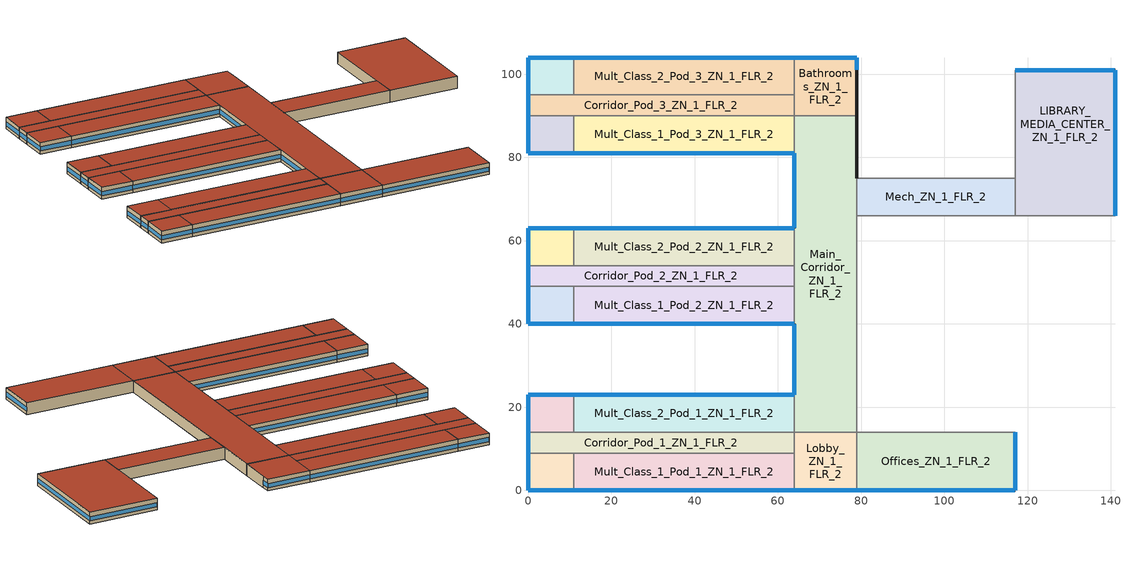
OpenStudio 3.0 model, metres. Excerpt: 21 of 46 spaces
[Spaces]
Bathrooms_ZN_1_FLR_2
 floor to Bathrooms_ZN_1_FLR_1 (INT-FLOOR-TOPSIDE): 79,104 79,90 64,90 64,104 z4
 wall outside (Steel Frame Non-res Ext Wall): 79,90 79,101 79,104 64,104 z4:8
 wall to Main_Corridor_ZN_1_FLR_2 (int-walls): 64,90 79,90 z4:8
 wall to Mult_Class_2_Pod_3_ZN_1_FLR_2 (int-walls): 64,104 64,95 z4:8
 wall to Corridor_Pod_3_ZN_1_FLR_2 (int-walls): 64,95 64,90 z4:8
 window (Window Non-res Fixed): 79,101.05 79,103.95 z5.1:6.55; 78.95,104 64.05,104 z5.1:6.51
 roof outside (IEAD Non-res Roof): 79,90 79,104 64,104 64,90 z8
Corner_Class_1_Pod_3_ZN_1_FLR_2
 floor to Corner_Class_1_Pod_3_ZN_1_FLR_1 (INT-FLOOR-TOPSIDE): 11,90 11,81 0,81 0,90 z4
 wall outside (Steel Frame Non-res Ext Wall): 0,90 0,81 11,81 z4:8
 wall to Mult_Class_1_Pod_3_ZN_1_FLR_2 (int-walls): 11,81 11,90 z4:8
 wall to Corridor_Pod_3_ZN_1_FLR_2 (int-walls): 11,90 0,90 z4:8
 window (Window Non-res Fixed): 0.05,81 10.95,81 z5.1:6.51; 0,89.95 0,81.05 z5.1:6.52
 roof outside (IEAD Non-res Roof): 11,81 11,90 0,90 0,81 z8
Corner_Class_1_Pod_1_ZN_1_FLR_2
 floor to Corner_Class_1_Pod_1_ZN_1_FLR_1 (INT-FLOOR-TOPSIDE): 11,9 11,0 0,0 0,9 z4
 wall outside (Steel Frame Non-res Ext Wall): 0,9 0,0 11,0 z4:8
 wall to Mult_Class_1_Pod_1_ZN_1_FLR_2 (int-walls): 11,0 11,9 z4:8
 wall to Corridor_Pod_1_ZN_1_FLR_2 (int-walls): 11,9 0,9 z4:8
 window (Window Non-res Fixed): 0.05,0 10.95,0 z5.1:6.51; 0,8.95 0,0.05 z5.1:6.52
 roof outside (IEAD Non-res Roof): 11,0 11,9 0,9 0,0 z8
Offices_ZN_1_FLR_2
 floor to Offices_ZN_1_FLR_1 (INT-FLOOR-TOPSIDE): 117,14 117,0 79,0 79,14 z4
 wall outside (Steel Frame Non-res Ext Wall): 79,0 117,0 117,14 z4:8
 wall to Gym_ZN_1_FLR_1 (int-walls): 117,14 79,14 z4:8
 wall to Lobby_ZN_1_FLR_2 (int-walls): 79,14 79,0 z4:8
 window (Window Non-res Fixed): 117,0.05 117,13.95 z5.1:6.51; 79.05,0 116.95,0 z5.1:6.5
 roof outside (IEAD Non-res Roof): 117,0 117,14 79,14 79,0 z8
Corner_Class_1_Pod_2_ZN_1_FLR_2
 floor to Corner_Class_1_Pod_2_ZN_1_FLR_1 (INT-FLOOR-TOPSIDE): 11,49 11,40 0,40 0,49 z4
 wall outside (Steel Frame Non-res Ext Wall): 0,49 0,40 11,40 z4:8
 wall to Mult_Class_1_Pod_2_ZN_1_FLR_2 (int-walls): 11,40 11,49 z4:8
 wall to Corridor_Pod_2_ZN_1_FLR_2 (int-walls): 11,49 0,49 z4:8
 window (Window Non-res Fixed): 0,48.95 0,40.05 z5.1:6.52; 0.05,40 10.95,40 z5.1:6.51
 roof outside (IEAD Non-res Roof): 11,40 11,49 0,49 0,40 z8
Corner_Class_2_Pod_1_ZN_1_FLR_2
 floor to Corner_Class_2_Pod_1_ZN_1_FLR_1 (INT-FLOOR-TOPSIDE): 11,23 11,14 0,14 0,23 z4
 wall outside (Steel Frame Non-res Ext Wall): 11,23 0,23 0,14 z4:8
 wall to Corridor_Pod_1_ZN_1_FLR_2 (int-walls): 0,14 11,14 z4:8
 wall to Mult_Class_2_Pod_1_ZN_1_FLR_2 (int-walls): 11,14 11,23 z4:8
 window (Window Non-res Fixed): 10.95,23 0.05,23 z5.1:6.51; 0,22.95 0,14.05 z5.1:6.52
 roof outside (IEAD Non-res Roof): 11,14 11,23 0,23 0,14 z8
Corridor_Pod_2_ZN_1_FLR_2
 floor to Corridor_Pod_2_ZN_1_FLR_1 (INT-FLOOR-TOPSIDE): 64,54 64,49 0,49 0,54 z4
 wall outside (Steel Frame Non-res Ext Wall): 0,54 0,49 z4:8
 wall to Mult_Class_2_Pod_2_ZN_1_FLR_2 (int-walls): 64,54 11,54 z4:8
 wall to Mult_Class_1_Pod_2_ZN_1_FLR_2 (int-walls): 11,49 64,49 z4:8
 wall to Main_Corridor_ZN_1_FLR_2 (int-walls): 64,49 64,54 z4:8
 wall to Corner_Class_2_Pod_2_ZN_1_FLR_2 (int-walls): 11,54 0,54 z4:8
 window (Window Non-res Fixed): 0,53.95 0,49.05 z5.1:6.53
 roof outside (IEAD Non-res Roof): 64,49 64,54 0,54 0,49 z8
Corner_Class_2_Pod_2_ZN_1_FLR_2
 floor to Corner_Class_2_Pod_2_ZN_1_FLR_1 (INT-FLOOR-TOPSIDE): 11,63 11,54 0,54 0,63 z4
 wall outside (Steel Frame Non-res Ext Wall): 11,63 0,63 0,54 z4:8
 wall to Mult_Class_2_Pod_2_ZN_1_FLR_2 (int-walls): 11,54 11,63 z4:8
 window (Window Non-res Fixed): 10.95,63 0.05,63 z5.1:6.51; 0,62.95 0,54.05 z5.1:6.52
 roof outside (IEAD Non-res Roof): 11,54 11,63 0,63 0,54 z8
Corner_Class_2_Pod_3_ZN_1_FLR_2
 floor to Corner_Class_2_Pod_3_ZN_1_FLR_1 (INT-FLOOR-TOPSIDE): 11,104 11,95 0,95 0,104 z4
 wall outside (Steel Frame Non-res Ext Wall): 11,104 0,104 0,95 z4:8
 wall to Corridor_Pod_3_ZN_1_FLR_2 (int-walls): 0,95 11,95 z4:8
 wall to Mult_Class_2_Pod_3_ZN_1_FLR_2 (int-walls): 11,95 11,104 z4:8
 window (Window Non-res Fixed): 10.95,104 0.05,104 z5.1:6.51; 0,103.95 0,95.05 z5.1:6.52
 roof outside (IEAD Non-res Roof): 11,95 11,104 0,104 0,95 z8
Corridor_Pod_1_ZN_1_FLR_2
 floor to Corridor_Pod_1_ZN_1_FLR_1 (INT-FLOOR-TOPSIDE): 64,14 64,9 0,9 0,14 z4
 wall outside (Steel Frame Non-res Ext Wall): 0,14 0,9 z4:8
 wall to Mult_Class_1_Pod_1_ZN_1_FLR_2 (int-walls): 11,9 64,9 z4:8
 wall to Lobby_ZN_1_FLR_2 (int-walls): 64,9 64,14 z4:8
 wall to Mult_Class_2_Pod_1_ZN_1_FLR_2 (int-walls): 64,14 11,14 z4:8
 window (Window Non-res Fixed): 0,13.95 0,9.05 z5.1:6.53
 roof outside (IEAD Non-res Roof): 64,9 64,14 0,14 0,9 z8
Corridor_Pod_3_ZN_1_FLR_2
 floor to Corridor_Pod_3_ZN_1_FLR_1 (INT-FLOOR-TOPSIDE): 64,95 64,90 0,90 0,95 z4
 wall outside (Steel Frame Non-res Ext Wall): 0,95 0,90 z4:8
 wall to Mult_Class_1_Pod_3_ZN_1_FLR_2 (int-walls): 11,90 64,90 z4:8
 wall to Mult_Class_2_Pod_3_ZN_1_FLR_2 (int-walls): 64,95 11,95 z4:8
 window (Window Non-res Fixed): 0,94.95 0,90.05 z5.1:6.53
 roof outside (IEAD Non-res Roof): 64,90 64,95 0,95 0,90 z8
LIBRARY_MEDIA_CENTER_ZN_1_FLR_2
 floor to Kitchen_ZN_1_FLR_1 (INT-FLOOR-TOPSIDE): 141,75 141,66 117,66 117,75 z4
 floor to Cafeteria_ZN_1_FLR_1 (INT-FLOOR-TOPSIDE): 141,101 141,75 117,75 117,101 z4
 wall outside (Steel Frame Non-res Ext Wall): 141,66 141,101 117,101 z4:8
 wall to Aux_Gym_ZN_1_FLR_1 (int-walls): 117,66 141,66 z4:8
 wall to Mech_ZN_1_FLR_2 (int-walls): 117,75 117,66 z4:8
 wall to Auditorium_ZN_1_FLR_1 (int-walls): 117,101 117,75 z4:8
 window (Window Non-res Fixed): 141,66.05 141,100.95 z5.1:6.52; 140.95,101 117.05,101 z5.1:6.51
 roof outside (IEAD Non-res Roof): 141,66 141,101 117,101 117,66 z8
Lobby_ZN_1_FLR_2
 floor to Lobby_ZN_1_FLR_1 (INT-FLOOR-TOPSIDE): 79,14 79,0 64,0 64,14 z4
 wall outside (Steel Frame Non-res Ext Wall): 64,0 79,0 z4:8
 wall to Main_Corridor_ZN_1_FLR_2 (int-walls): 79,14 64,14 z4:8
 wall to Mult_Class_1_Pod_1_ZN_1_FLR_2 (int-walls): 64,9 64,0 z4:8
 window (Window Non-res Fixed): 64.05,0 78.95,0 z5.1:6.51
 roof outside (IEAD Non-res Roof): 79,0 79,14 64,14 64,0 z8
Main_Corridor_ZN_1_FLR_2
 floor to Main_Corridor_ZN_1_FLR_1 (INT-FLOOR-TOPSIDE): 79,90 79,14 64,14 64,90 z4
 wall outside (Steel Frame Non-res Ext Wall): 64,40 64,23 / 79,75 79,90 / 64,81 64,63 z4:8
 wall to Mult_Class_1_Pod_2_ZN_1_FLR_2 (int-walls): 64,49 64,40 z4:8
 wall to Mult_Class_2_Pod_1_ZN_1_FLR_2 (int-walls): 64,23 64,14 z4:8
 wall to Gym_ZN_1_FLR_1 (int-walls): 79,14 79,66 z4:8
 wall to Mech_ZN_1_FLR_2 (int-walls): 79,66 79,75 z4:8
 wall to Mult_Class_1_Pod_3_ZN_1_FLR_2 (int-walls): 64,90 64,81 z4:8
 wall to Mult_Class_2_Pod_2_ZN_1_FLR_2 (int-walls): 64,63 64,54 z4:8
 window (Window Non-res Fixed): 64,39.95 64,23.05 / 64,80.95 64,63.05 z5.1:6.51
 roof outside (IEAD Non-res Roof): 79,14 79,90 64,90 64,14 z8
Mech_ZN_1_FLR_2
 floor to Mech_ZN_1_FLR_1 (INT-FLOOR-TOPSIDE): 117,75 117,66 79,66 79,75 z4
 wall to Gym_ZN_1_FLR_1 (int-walls): 79,66 117,66 z4:8
 wall to Auditorium_ZN_1_FLR_1 (int-walls): 117,75 79,75 z4:8
 roof outside (IEAD Non-res Roof): 117,66 117,75 79,75 79,66 z8
Mult_Class_1_Pod_1_ZN_1_FLR_2
 floor to Mult_Class_1_Pod_1_ZN_1_FLR_1 (INT-FLOOR-TOPSIDE): 64,9 64,0 11,0 11,9 z4
 wall outside (Steel Frame Non-res Ext Wall): 11,0 64,0 z4:8
 window (Window Non-res Fixed): 11.05,0 63.95,0 z5.1:6.5
 roof outside (IEAD Non-res Roof): 64,0 64,9 11,9 11,0 z8
Mult_Class_1_Pod_2_ZN_1_FLR_2
 floor to Mult_Class_1_Pod_2_ZN_1_FLR_1 (INT-FLOOR-TOPSIDE): 64,49 64,40 11,40 11,49 z4
 wall outside (Steel Frame Non-res Ext Wall): 11,40 64,40 z4:8
 window (Window Non-res Fixed): 11.05,40 63.95,40 z5.1:6.5
 roof outside (IEAD Non-res Roof): 64,40 64,49 11,49 11,40 z8
Mult_Class_1_Pod_3_ZN_1_FLR_2
 floor to Mult_Class_1_Pod_3_ZN_1_FLR_1 (INT-FLOOR-TOPSIDE): 64,90 64,81 11,81 11,90 z4
 wall outside (Steel Frame Non-res Ext Wall): 11,81 64,81 z4:8
 window (Window Non-res Fixed): 11.05,81 63.95,81 z5.1:6.5
 roof outside (IEAD Non-res Roof): 64,81 64,90 11,90 11,81 z8
Mult_Class_2_Pod_1_ZN_1_FLR_2
 floor to Mult_Class_2_Pod_1_ZN_1_FLR_1 (INT-FLOOR-TOPSIDE): 64,23 64,14 11,14 11,23 z4
 wall outside (Steel Frame Non-res Ext Wall): 64,23 11,23 z4:8
 window (Window Non-res Fixed): 63.95,23 11.05,23 z5.1:6.5
 roof outside (IEAD Non-res Roof): 64,14 64,23 11,23 11,14 z8
Mult_Class_2_Pod_2_ZN_1_FLR_2
 floor to Mult_Class_2_Pod_2_ZN_1_FLR_1 (INT-FLOOR-TOPSIDE): 64,63 64,54 11,54 11,63 z4
 wall outside (Steel Frame Non-res Ext Wall): 64,63 11,63 z4:8
 window (Window Non-res Fixed): 63.95,63 11.05,63 z5.1:6.5
 roof outside (IEAD Non-res Roof): 64,54 64,63 11,63 11,54 z8
Mult_Class_2_Pod_3_ZN_1_FLR_2
 floor to Mult_Class_2_Pod_3_ZN_1_FLR_1 (INT-FLOOR-TOPSIDE): 64,104 64,95 11,95 11,104 z4
 wall outside (Steel Frame Non-res Ext Wall): 64,104 11,104 z4:8
 window (Window Non-res Fixed): 63.95,104 11.05,104 z5.1:6.5
 roof outside (IEAD Non-res Roof): 64,95 64,104 11,104 11,95 z8
[Site]
USA IL-CHICAGO-OHARE: Latitude {deg}=41.77; Longitude {deg}=-87.75; Time Zone {hr}=-6; Elevation {m}=190; Terrain=City
[Building]
Ref Bldg Secondary School New2004_v1.3_5.0: North Axis {deg}=0
[SizingPeriod:DesignDay] Barometric Pressure {Pa}=99063; Rain Indicator=0; Snow Indicator=0; Day of Month=21; Daylight Saving Time Indicator=0; Humidity Indicating Type=Wetbulb; Solar Model Indicator=ASHRAEClearSky
Name | Maximum Dry-Bulb Temperature {C} | Daily Dry-Bulb Temperature Range {deltaC} | Humidity Indicating Conditions at Maximum Dry-Bulb | Wind Speed {m/s} | Wind Direction {deg} | Sky Clearness | Month | Day Type
CHICAGO Ann Htg 99.6% Condns DB | -20.6 | 0 | -20.6 | 4.9 | 270 | 0 | 1 | WinterDesignDay
CHICAGO Ann Clg .4% Condns WB=>MDB | 31.2 | 10.7 | 25.5 | 5.3 | 230 | 1 | 7 | SummerDesignDay
[ClimateZones]
Climate Zone Institution Name 1=ASHRAE; Climate Zone Document Name 1=ANSI/ASHRAE Standard 169; Climate Zone Document Year 1=2006; Climate Zone Institution Name 2=CEC; Climate Zone Document Name 2=California Climate Zone Descriptions; Climate Zone Document Year 2=1995
[Construction]
IEAD Non-res Roof: Roof Membrane, IEAD NonRes Roof Insulation, Metal Decking
int-walls: 1/2IN Gypsum, 1/2IN Gypsum
Steel Frame Non-res Ext Wall: Wood Siding, Steel Frame NonRes Wall Insulation, 1/2IN Gypsum
INT-FLOOR-TOPSIDE: MAT-CC05 4 HW CONCRETE, CP02 CARPET PAD
Window Non-res Fixed: NonRes Fixed Assembly Window
InteriorFurnishings: Std Wood 6inch
[Material] Thermal Absorptance=0.9
Name | Roughness | Thickness {m} | Conductivity {W/m-K} | Density {kg/m3} | Specific Heat {J/kg-K} | Solar Absorptance | Visible Absorptance
Roof Membrane | VeryRough | 0.0095 | 0.16 | 1121.29 | 1460 | 0.7 | 0.7
IEAD NonRes Roof Insulation | MediumRough | 0.127339 | 0.049 | 265 | 836.8 | 0.7 | 0.7
Metal Decking | MediumSmooth | 0.0015 | 45.006 | 7680 | 418.4 | 0.7 | 0.3
1/2IN Gypsum | Smooth | 0.0127 | 0.16 | 784.9 | 830 | 0.92 | 0.92
Wood Siding | MediumSmooth | 0.01 | 0.11 | 544.62 | 1210 | 0.78 | 0.78
Steel Frame NonRes Wall Insulation | MediumRough | 0.0870565 | 0.049 | 265 | 836.8 | 0.7 | 0.7
MAT-CC05 4 HW CONCRETE | Rough | 0.1016 | 1.311 | 2240 | 836.8 | 0.7 | 0.7
Std Wood 6inch | MediumSmooth | 0.15 | 0.12 | 540 | 1210 | 0.7 | 0.7
[Material:NoMass]
CP02 CARPET PAD: Roughness=VeryRough; Thermal Resistance {m2-K/W}=0.2165; Thermal Absorptance=0.9; Solar Absorptance=0.7; Visible Absorptance=0.8
[WindowMaterial:SimpleGlazingSystem]
NonRes Fixed Assembly Window: U-Factor {W/m2-K}=3.23646; Solar Heat Gain Coefficient=0.39
[ThermalZone] Multiplier=1; Use Ideal Air Loads=No
Name | Thermostat
Bathrooms_ZN_1_FLR_2 Thermal Zone | Bathrooms_ZN_1_FLR_2 DualSPSched
Lobby_ZN_1_FLR_2 Thermal Zone | Lobby_ZN_1_FLR_2 DualSPSched
Corner_Class_1_Pod_1_ZN_1_FLR_2 Thermal Zone | Corner_Class_1_Pod_1_ZN_1_FLR_2 DualSPSched
Corner_Class_1_Pod_2_ZN_1_FLR_2 Thermal Zone | Corner_Class_1_Pod_2_ZN_1_FLR_2 DualSPSched
Corner_Class_1_Pod_3_ZN_1_FLR_2 Thermal Zone | Corner_Class_1_Pod_3_ZN_1_FLR_2 DualSPSched
Corner_Class_2_Pod_1_ZN_1_FLR_2 Thermal Zone | Corner_Class_2_Pod_1_ZN_1_FLR_2 DualSPSched
Corner_Class_2_Pod_2_ZN_1_FLR_2 Thermal Zone | Corner_Class_2_Pod_2_ZN_1_FLR_2 DualSPSched
Corner_Class_2_Pod_3_ZN_1_FLR_2 Thermal Zone | Corner_Class_2_Pod_3_ZN_1_FLR_2 DualSPSched
Corridor_Pod_1_ZN_1_FLR_2 Thermal Zone | Corridor_Pod_1_ZN_1_FLR_2 DualSPSched
Corridor_Pod_2_ZN_1_FLR_2 Thermal Zone | Corridor_Pod_2_ZN_1_FLR_2 DualSPSched
Corridor_Pod_3_ZN_1_FLR_2 Thermal Zone | Corridor_Pod_3_ZN_1_FLR_2 DualSPSched
LIBRARY_MEDIA_CENTER_ZN_1_FLR_2 Thermal Zone | LIBRARY_MEDIA_CENTER_ZN_1_FLR_2 DualSPSched
Main_Corridor_ZN_1_FLR_2 Thermal Zone | Main_Corridor_ZN_1_FLR_2 DualSPSched
Mech_ZN_1_FLR_2 Thermal Zone | Mech_ZN_1_FLR_2 DualSPSched
Mult_Class_1_Pod_1_ZN_1_FLR_2 Thermal Zone | Mult_Class_1_Pod_1_ZN_1_FLR_2 DualSPSched
Mult_Class_1_Pod_2_ZN_1_FLR_2 Thermal Zone | Mult_Class_1_Pod_2_ZN_1_FLR_2 DualSPSched
Mult_Class_1_Pod_3_ZN_1_FLR_2 Thermal Zone | Mult_Class_1_Pod_3_ZN_1_FLR_2 DualSPSched
Mult_Class_2_Pod_1_ZN_1_FLR_2 Thermal Zone | Mult_Class_2_Pod_1_ZN_1_FLR_2 DualSPSched
Mult_Class_2_Pod_2_ZN_1_FLR_2 Thermal Zone | Mult_Class_2_Pod_2_ZN_1_FLR_2 DualSPSched
Mult_Class_2_Pod_3_ZN_1_FLR_2 Thermal Zone | Mult_Class_2_Pod_3_ZN_1_FLR_2 DualSPSched
Offices_ZN_1_FLR_2 Thermal Zone | Offices_ZN_1_FLR_2 DualSPSched
[Space] Part of Total Floor Area=Yes
Name | Thermal Zone | Design Specification Outdoor Air Object
Bathrooms_ZN_1_FLR_2 | Bathrooms_ZN_1_FLR_2 Thermal Zone | SZ DSOA Bathrooms_ZN_1_FLR_2
Lobby_ZN_1_FLR_2 | Lobby_ZN_1_FLR_2 Thermal Zone | SZ DSOA Lobby_ZN_1_FLR_2
Corner_Class_1_Pod_1_ZN_1_FLR_2 | Corner_Class_1_Pod_1_ZN_1_FLR_2 Thermal Zone | SZ DSOA Corner_Class_1_Pod_1_ZN_1_FLR_2
Corner_Class_1_Pod_2_ZN_1_FLR_2 | Corner_Class_1_Pod_2_ZN_1_FLR_2 Thermal Zone | SZ DSOA Corner_Class_1_Pod_2_ZN_1_FLR_2
Corner_Class_1_Pod_3_ZN_1_FLR_2 | Corner_Class_1_Pod_3_ZN_1_FLR_2 Thermal Zone | SZ DSOA Corner_Class_1_Pod_3_ZN_1_FLR_2
Corner_Class_2_Pod_1_ZN_1_FLR_2 | Corner_Class_2_Pod_1_ZN_1_FLR_2 Thermal Zone | SZ DSOA Corner_Class_2_Pod_1_ZN_1_FLR_2
Corner_Class_2_Pod_2_ZN_1_FLR_2 | Corner_Class_2_Pod_2_ZN_1_FLR_2 Thermal Zone | SZ DSOA Corner_Class_2_Pod_2_ZN_1_FLR_2
Corner_Class_2_Pod_3_ZN_1_FLR_2 | Corner_Class_2_Pod_3_ZN_1_FLR_2 Thermal Zone | SZ DSOA Corner_Class_2_Pod_3_ZN_1_FLR_2
Corridor_Pod_1_ZN_1_FLR_2 | Corridor_Pod_1_ZN_1_FLR_2 Thermal Zone | SZ DSOA Corridor_Pod_1_ZN_1_FLR_2
Corridor_Pod_2_ZN_1_FLR_2 | Corridor_Pod_2_ZN_1_FLR_2 Thermal Zone | SZ DSOA Corridor_Pod_2_ZN_1_FLR_2
Corridor_Pod_3_ZN_1_FLR_2 | Corridor_Pod_3_ZN_1_FLR_2 Thermal Zone | SZ DSOA Corridor_Pod_3_ZN_1_FLR_2
LIBRARY_MEDIA_CENTER_ZN_1_FLR_2 | LIBRARY_MEDIA_CENTER_ZN_1_FLR_2 Thermal Zone | SZ DSOA LIBRARY_MEDIA_CENTER_ZN_1_FLR_2
Main_Corridor_ZN_1_FLR_2 | Main_Corridor_ZN_1_FLR_2 Thermal Zone | SZ DSOA Main_Corridor_ZN_1_FLR_2
Mech_ZN_1_FLR_2 | Mech_ZN_1_FLR_2 Thermal Zone | SZ DSOA Mech_ZN_1_FLR_2
Mult_Class_1_Pod_1_ZN_1_FLR_2 | Mult_Class_1_Pod_1_ZN_1_FLR_2 Thermal Zone | SZ DSOA Mult_Class_1_Pod_1_ZN_1_FLR_2
Mult_Class_1_Pod_2_ZN_1_FLR_2 | Mult_Class_1_Pod_2_ZN_1_FLR_2 Thermal Zone | SZ DSOA Mult_Class_1_Pod_2_ZN_1_FLR_2
Mult_Class_1_Pod_3_ZN_1_FLR_2 | Mult_Class_1_Pod_3_ZN_1_FLR_2 Thermal Zone | SZ DSOA Mult_Class_1_Pod_3_ZN_1_FLR_2
Mult_Class_2_Pod_1_ZN_1_FLR_2 | Mult_Class_2_Pod_1_ZN_1_FLR_2 Thermal Zone | SZ DSOA Mult_Class_2_Pod_1_ZN_1_FLR_2
Mult_Class_2_Pod_2_ZN_1_FLR_2 | Mult_Class_2_Pod_2_ZN_1_FLR_2 Thermal Zone | SZ DSOA Mult_Class_2_Pod_2_ZN_1_FLR_2
Mult_Class_2_Pod_3_ZN_1_FLR_2 | Mult_Class_2_Pod_3_ZN_1_FLR_2 Thermal Zone | SZ DSOA Mult_Class_2_Pod_3_ZN_1_FLR_2
Offices_ZN_1_FLR_2 | Offices_ZN_1_FLR_2 Thermal Zone | SZ DSOA Offices_ZN_1_FLR_2
[ThermostatSetpoint:DualSetpoint]
Name | Heating Setpoint Temperature Schedule | Cooling Setpoint Temperature Schedule
Bathrooms_ZN_1_FLR_2 DualSPSched; Lobby_ZN_1_FLR_2 DualSPSched; Corridor_Pod_1_ZN_1_FLR_2 DualSPSched; Corridor_Pod_2_ZN_1_FLR_2 DualSPSched; Corridor_Pod_3_ZN_1_FLR_2 DualSPSched; Main_Corridor_ZN_1_FLR_2 DualSPSched; Mech_ZN_1_FLR_2 DualSPSched | HTGSETP_SCH_BathCorrMechKitchen | CLGSETP_SCH_BathCorrMechKitchen
Corner_Class_1_Pod_1_ZN_1_FLR_2 DualSPSched; Corner_Class_1_Pod_2_ZN_1_FLR_2 DualSPSched; Corner_Class_1_Pod_3_ZN_1_FLR_2 DualSPSched; Corner_Class_2_Pod_1_ZN_1_FLR_2 DualSPSched; Corner_Class_2_Pod_2_ZN_1_FLR_2 DualSPSched; Corner_Class_2_Pod_3_ZN_1_FLR_2 DualSPSched; LIBRARY_MEDIA_CENTER_ZN_1_FLR_2 DualSPSched; Mult_Class_1_Pod_1_ZN_1_FLR_2 DualSPSched; Mult_Class_1_Pod_2_ZN_1_FLR_2 DualSPSched; Mult_Class_1_Pod_3_ZN_1_FLR_2 DualSPSched; Mult_Class_2_Pod_1_ZN_1_FLR_2 DualSPSched; Mult_Class_2_Pod_2_ZN_1_FLR_2 DualSPSched; Mult_Class_2_Pod_3_ZN_1_FLR_2 DualSPSched; Offices_ZN_1_FLR_2 DualSPSched | HTGSETP_SCH | CLGSETP_SCH
[SpaceInfiltration:DesignFlowRate] Schedule=INFIL_SCH; Design Flow Rate Calculation Method=Flow/ExteriorWallArea; Flow per Exterior Surface Area {m3/s-m2}=0.000302; Constant Term Coefficient=1; Temperature Term Coefficient=0; Velocity Term Coefficient=0; Velocity Squared Term Coefficient=0
Name | Space or SpaceType
Offices_ZN_1_FLR_2_Infiltration | Offices_ZN_1_FLR_2
Bathrooms_ZN_1_FLR_2_Infiltration | Bathrooms_ZN_1_FLR_2
Corner_Class_1_Pod_1_ZN_1_FLR_2_Infiltration | Corner_Class_1_Pod_1_ZN_1_FLR_2
Corner_Class_1_Pod_2_ZN_1_FLR_2_Infiltration | Corner_Class_1_Pod_2_ZN_1_FLR_2
Corner_Class_1_Pod_3_ZN_1_FLR_2_Infiltration | Corner_Class_1_Pod_3_ZN_1_FLR_2
Corner_Class_2_Pod_1_ZN_1_FLR_2_Infiltration | Corner_Class_2_Pod_1_ZN_1_FLR_2
Corner_Class_2_Pod_2_ZN_1_FLR_2_Infiltration | Corner_Class_2_Pod_2_ZN_1_FLR_2
Corner_Class_2_Pod_3_ZN_1_FLR_2_Infiltration | Corner_Class_2_Pod_3_ZN_1_FLR_2
Corridor_Pod_1_ZN_1_FLR_2_Infiltration | Corridor_Pod_1_ZN_1_FLR_2
Corridor_Pod_2_ZN_1_FLR_2_Infiltration | Corridor_Pod_2_ZN_1_FLR_2
Corridor_Pod_3_ZN_1_FLR_2_Infiltration | Corridor_Pod_3_ZN_1_FLR_2
LIBRARY_MEDIA_CENTER_ZN_1_FLR_2_Infiltration | LIBRARY_MEDIA_CENTER_ZN_1_FLR_2
Lobby_ZN_1_FLR_2_Infiltration | Lobby_ZN_1_FLR_2
Main_Corridor_ZN_1_FLR_2_Infiltration | Main_Corridor_ZN_1_FLR_2
Mult_Class_1_Pod_1_ZN_1_FLR_2_Infiltration | Mult_Class_1_Pod_1_ZN_1_FLR_2
Mult_Class_1_Pod_2_ZN_1_FLR_2_Infiltration | Mult_Class_1_Pod_2_ZN_1_FLR_2
Mult_Class_1_Pod_3_ZN_1_FLR_2_Infiltration | Mult_Class_1_Pod_3_ZN_1_FLR_2
Mult_Class_2_Pod_1_ZN_1_FLR_2_Infiltration | Mult_Class_2_Pod_1_ZN_1_FLR_2
Mult_Class_2_Pod_2_ZN_1_FLR_2_Infiltration | Mult_Class_2_Pod_2_ZN_1_FLR_2
Mult_Class_2_Pod_3_ZN_1_FLR_2_Infiltration | Mult_Class_2_Pod_3_ZN_1_FLR_2
[DesignSpecification:OutdoorAir]
Name | Outdoor Air Flow per Floor Area {m3/s-m2} | Outdoor Air Flow per Person {m3/s-person}
SZ DSOA Lobby_ZN_1_FLR_2; SZ DSOA Corridor_Pod_3_ZN_1_FLR_2; SZ DSOA Corridor_Pod_1_ZN_1_FLR_2; SZ DSOA Corridor_Pod_2_ZN_1_FLR_2; SZ DSOA Main_Corridor_ZN_1_FLR_2 | 0.0005
SZ DSOA Bathrooms_ZN_1_FLR_2 |  | 0.025
SZ DSOA Corner_Class_1_Pod_1_ZN_1_FLR_2; SZ DSOA Corner_Class_1_Pod_2_ZN_1_FLR_2; SZ DSOA Corner_Class_1_Pod_3_ZN_1_FLR_2; SZ DSOA Corner_Class_2_Pod_1_ZN_1_FLR_2; SZ DSOA Corner_Class_2_Pod_2_ZN_1_FLR_2; SZ DSOA Corner_Class_2_Pod_3_ZN_1_FLR_2; SZ DSOA LIBRARY_MEDIA_CENTER_ZN_1_FLR_2; SZ DSOA Mult_Class_1_Pod_1_ZN_1_FLR_2; SZ DSOA Mult_Class_1_Pod_2_ZN_1_FLR_2; SZ DSOA Mult_Class_1_Pod_3_ZN_1_FLR_2; SZ DSOA Mult_Class_2_Pod_1_ZN_1_FLR_2; SZ DSOA Mult_Class_2_Pod_2_ZN_1_FLR_2; SZ DSOA Mult_Class_2_Pod_3_ZN_1_FLR_2 |  | 0.008
SZ DSOA Mech_ZN_1_FLR_2 | 0.00025
SZ DSOA Offices_ZN_1_FLR_2 |  | 0.01
[InternalMass:Definition] Construction=InteriorFurnishings; Design Level Calculation Method=SurfaceArea
Name | Surface Area {m2}
Lobby_ZN_1_FLR_2 Internal Mass Definition; Bathrooms_ZN_1_FLR_2 Internal Mass Definition | 420
Corner_Class_1_Pod_1_ZN_1_FLR_2 Internal Mass Definition; Corner_Class_1_Pod_2_ZN_1_FLR_2 Internal Mass Definition; Corner_Class_1_Pod_3_ZN_1_FLR_2 Internal Mass Definition; Corner_Class_2_Pod_1_ZN_1_FLR_2 Internal Mass Definition; Corner_Class_2_Pod_2_ZN_1_FLR_2 Internal Mass Definition; Corner_Class_2_Pod_3_ZN_1_FLR_2 Internal Mass Definition | 198
Corridor_Pod_1_ZN_1_FLR_2 Internal Mass Definition; Corridor_Pod_2_ZN_1_FLR_2 Internal Mass Definition; Corridor_Pod_3_ZN_1_FLR_2 Internal Mass Definition | 640
LIBRARY_MEDIA_CENTER_ZN_1_FLR_2 Internal Mass Definition | 1680
Main_Corridor_ZN_1_FLR_2 Internal Mass Definition | 2280
Mech_ZN_1_FLR_2 Internal Mass Definition | 684
Mult_Class_1_Pod_1_ZN_1_FLR_2 Internal Mass Definition; Mult_Class_1_Pod_2_ZN_1_FLR_2 Internal Mass Definition; Mult_Class_1_Pod_3_ZN_1_FLR_2 Internal Mass Definition; Mult_Class_2_Pod_1_ZN_1_FLR_2 Internal Mass Definition; Mult_Class_2_Pod_2_ZN_1_FLR_2 Internal Mass Definition; Mult_Class_2_Pod_3_ZN_1_FLR_2 Internal Mass Definition | 954
Offices_ZN_1_FLR_2 Internal Mass Definition | 1064
[InternalMass] Multiplier=1
Name | Internal Mass Definition | Space or SpaceType
Lobby_ZN_1_FLR_2 Internal Mass | Lobby_ZN_1_FLR_2 Internal Mass Definition | Lobby_ZN_1_FLR_2
Bathrooms_ZN_1_FLR_2 Internal Mass | Bathrooms_ZN_1_FLR_2 Internal Mass Definition | Bathrooms_ZN_1_FLR_2
Corner_Class_1_Pod_1_ZN_1_FLR_2 Internal Mass | Corner_Class_1_Pod_1_ZN_1_FLR_2 Internal Mass Definition | Corner_Class_1_Pod_1_ZN_1_FLR_2
Corner_Class_1_Pod_2_ZN_1_FLR_2 Internal Mass | Corner_Class_1_Pod_2_ZN_1_FLR_2 Internal Mass Definition | Corner_Class_1_Pod_2_ZN_1_FLR_2
Corner_Class_1_Pod_3_ZN_1_FLR_2 Internal Mass | Corner_Class_1_Pod_3_ZN_1_FLR_2 Internal Mass Definition | Corner_Class_1_Pod_3_ZN_1_FLR_2
Corner_Class_2_Pod_1_ZN_1_FLR_2 Internal Mass | Corner_Class_2_Pod_1_ZN_1_FLR_2 Internal Mass Definition | Corner_Class_2_Pod_1_ZN_1_FLR_2
Corner_Class_2_Pod_2_ZN_1_FLR_2 Internal Mass | Corner_Class_2_Pod_2_ZN_1_FLR_2 Internal Mass Definition | Corner_Class_2_Pod_2_ZN_1_FLR_2
Corner_Class_2_Pod_3_ZN_1_FLR_2 Internal Mass | Corner_Class_2_Pod_3_ZN_1_FLR_2 Internal Mass Definition | Corner_Class_2_Pod_3_ZN_1_FLR_2
Corridor_Pod_1_ZN_1_FLR_2 Internal Mass | Corridor_Pod_1_ZN_1_FLR_2 Internal Mass Definition | Corridor_Pod_1_ZN_1_FLR_2
Corridor_Pod_2_ZN_1_FLR_2 Internal Mass | Corridor_Pod_2_ZN_1_FLR_2 Internal Mass Definition | Corridor_Pod_2_ZN_1_FLR_2
Corridor_Pod_3_ZN_1_FLR_2 Internal Mass | Corridor_Pod_3_ZN_1_FLR_2 Internal Mass Definition | Corridor_Pod_3_ZN_1_FLR_2
LIBRARY_MEDIA_CENTER_ZN_1_FLR_2 Internal Mass | LIBRARY_MEDIA_CENTER_ZN_1_FLR_2 Internal Mass Definition | LIBRARY_MEDIA_CENTER_ZN_1_FLR_2
Main_Corridor_ZN_1_FLR_2 Internal Mass | Main_Corridor_ZN_1_FLR_2 Internal Mass Definition | Main_Corridor_ZN_1_FLR_2
Mech_ZN_1_FLR_2 Internal Mass | Mech_ZN_1_FLR_2 Internal Mass Definition | Mech_ZN_1_FLR_2
Mult_Class_1_Pod_1_ZN_1_FLR_2 Internal Mass | Mult_Class_1_Pod_1_ZN_1_FLR_2 Internal Mass Definition | Mult_Class_1_Pod_1_ZN_1_FLR_2
Mult_Class_1_Pod_2_ZN_1_FLR_2 Internal Mass | Mult_Class_1_Pod_2_ZN_1_FLR_2 Internal Mass Definition | Mult_Class_1_Pod_2_ZN_1_FLR_2
Mult_Class_1_Pod_3_ZN_1_FLR_2 Internal Mass | Mult_Class_1_Pod_3_ZN_1_FLR_2 Internal Mass Definition | Mult_Class_1_Pod_3_ZN_1_FLR_2
Mult_Class_2_Pod_1_ZN_1_FLR_2 Internal Mass | Mult_Class_2_Pod_1_ZN_1_FLR_2 Internal Mass Definition | Mult_Class_2_Pod_1_ZN_1_FLR_2
Mult_Class_2_Pod_2_ZN_1_FLR_2 Internal Mass | Mult_Class_2_Pod_2_ZN_1_FLR_2 Internal Mass Definition | Mult_Class_2_Pod_2_ZN_1_FLR_2
Mult_Class_2_Pod_3_ZN_1_FLR_2 Internal Mass | Mult_Class_2_Pod_3_ZN_1_FLR_2 Internal Mass Definition | Mult_Class_2_Pod_3_ZN_1_FLR_2
Offices_ZN_1_FLR_2 Internal Mass | Offices_ZN_1_FLR_2 Internal Mass Definition | Offices_ZN_1_FLR_2
[ElectricEquipment:Definition] Design Level Calculation Method=Watts/Area; Fraction Latent=0; Fraction Radiant=0.5; Fraction Lost=0
Name | Watts per Space Floor Area {W/m2}
Offices_ZN_1_FLR_2_PlugMisc_Equip Definition | 10.8
Mult_Class_1_Pod_2_ZN_1_FLR_2_PlugMisc_Equip Definition; Corner_Class_1_Pod_1_ZN_1_FLR_2_PlugMisc_Equip Definition; Corner_Class_1_Pod_2_ZN_1_FLR_2_PlugMisc_Equip Definition; Corner_Class_1_Pod_3_ZN_1_FLR_2_PlugMisc_Equip Definition; Corner_Class_2_Pod_1_ZN_1_FLR_2_PlugMisc_Equip Definition; Corner_Class_2_Pod_2_ZN_1_FLR_2_PlugMisc_Equip Definition; Corner_Class_2_Pod_3_ZN_1_FLR_2_PlugMisc_Equip Definition; LIBRARY_MEDIA_CENTER_ZN_1_FLR_2_PlugMisc_Equip Definition; Mult_Class_1_Pod_1_ZN_1_FLR_2_PlugMisc_Equip Definition; Mult_Class_1_Pod_3_ZN_1_FLR_2_PlugMisc_Equip Definition; Mult_Class_2_Pod_1_ZN_1_FLR_2_PlugMisc_Equip Definition; Mult_Class_2_Pod_2_ZN_1_FLR_2_PlugMisc_Equip Definition; Mult_Class_2_Pod_3_ZN_1_FLR_2_PlugMisc_Equip Definition | 10
Bathrooms_ZN_1_FLR_2_PlugMisc_Equip Definition; Corridor_Pod_1_ZN_1_FLR_2_PlugMisc_Equip Definition; Corridor_Pod_2_ZN_1_FLR_2_PlugMisc_Equip Definition; Corridor_Pod_3_ZN_1_FLR_2_PlugMisc_Equip Definition; Lobby_ZN_1_FLR_2_PlugMisc_Equip Definition; Main_Corridor_ZN_1_FLR_2_PlugMisc_Equip Definition; Mech_ZN_1_FLR_2_PlugMisc_Equip Definition | 4
[ElectricEquipment] Schedule=BLDG_EQUIP_SCH
Name | Electric Equipment Definition | Space or SpaceType
Offices_ZN_1_FLR_2_PlugMisc_Equip | Offices_ZN_1_FLR_2_PlugMisc_Equip Definition | Offices_ZN_1_FLR_2
Mult_Class_1_Pod_2_ZN_1_FLR_2_PlugMisc_Equip | Mult_Class_1_Pod_2_ZN_1_FLR_2_PlugMisc_Equip Definition | Mult_Class_1_Pod_2_ZN_1_FLR_2
Bathrooms_ZN_1_FLR_2_PlugMisc_Equip | Bathrooms_ZN_1_FLR_2_PlugMisc_Equip Definition | Bathrooms_ZN_1_FLR_2
Corner_Class_1_Pod_1_ZN_1_FLR_2_PlugMisc_Equip | Corner_Class_1_Pod_1_ZN_1_FLR_2_PlugMisc_Equip Definition | Corner_Class_1_Pod_1_ZN_1_FLR_2
Corner_Class_1_Pod_2_ZN_1_FLR_2_PlugMisc_Equip | Corner_Class_1_Pod_2_ZN_1_FLR_2_PlugMisc_Equip Definition | Corner_Class_1_Pod_2_ZN_1_FLR_2
Corner_Class_1_Pod_3_ZN_1_FLR_2_PlugMisc_Equip | Corner_Class_1_Pod_3_ZN_1_FLR_2_PlugMisc_Equip Definition | Corner_Class_1_Pod_3_ZN_1_FLR_2
Corner_Class_2_Pod_1_ZN_1_FLR_2_PlugMisc_Equip | Corner_Class_2_Pod_1_ZN_1_FLR_2_PlugMisc_Equip Definition | Corner_Class_2_Pod_1_ZN_1_FLR_2
Corner_Class_2_Pod_2_ZN_1_FLR_2_PlugMisc_Equip | Corner_Class_2_Pod_2_ZN_1_FLR_2_PlugMisc_Equip Definition | Corner_Class_2_Pod_2_ZN_1_FLR_2
Corner_Class_2_Pod_3_ZN_1_FLR_2_PlugMisc_Equip | Corner_Class_2_Pod_3_ZN_1_FLR_2_PlugMisc_Equip Definition | Corner_Class_2_Pod_3_ZN_1_FLR_2
Corridor_Pod_1_ZN_1_FLR_2_PlugMisc_Equip | Corridor_Pod_1_ZN_1_FLR_2_PlugMisc_Equip Definition | Corridor_Pod_1_ZN_1_FLR_2
Corridor_Pod_2_ZN_1_FLR_2_PlugMisc_Equip | Corridor_Pod_2_ZN_1_FLR_2_PlugMisc_Equip Definition | Corridor_Pod_2_ZN_1_FLR_2
Corridor_Pod_3_ZN_1_FLR_2_PlugMisc_Equip | Corridor_Pod_3_ZN_1_FLR_2_PlugMisc_Equip Definition | Corridor_Pod_3_ZN_1_FLR_2
LIBRARY_MEDIA_CENTER_ZN_1_FLR_2_PlugMisc_Equip | LIBRARY_MEDIA_CENTER_ZN_1_FLR_2_PlugMisc_Equip Definition | LIBRARY_MEDIA_CENTER_ZN_1_FLR_2
Lobby_ZN_1_FLR_2_PlugMisc_Equip | Lobby_ZN_1_FLR_2_PlugMisc_Equip Definition | Lobby_ZN_1_FLR_2
Main_Corridor_ZN_1_FLR_2_PlugMisc_Equip | Main_Corridor_ZN_1_FLR_2_PlugMisc_Equip Definition | Main_Corridor_ZN_1_FLR_2
Mech_ZN_1_FLR_2_PlugMisc_Equip | Mech_ZN_1_FLR_2_PlugMisc_Equip Definition | Mech_ZN_1_FLR_2
Mult_Class_1_Pod_1_ZN_1_FLR_2_PlugMisc_Equip | Mult_Class_1_Pod_1_ZN_1_FLR_2_PlugMisc_Equip Definition | Mult_Class_1_Pod_1_ZN_1_FLR_2
Mult_Class_1_Pod_3_ZN_1_FLR_2_PlugMisc_Equip | Mult_Class_1_Pod_3_ZN_1_FLR_2_PlugMisc_Equip Definition | Mult_Class_1_Pod_3_ZN_1_FLR_2
Mult_Class_2_Pod_1_ZN_1_FLR_2_PlugMisc_Equip | Mult_Class_2_Pod_1_ZN_1_FLR_2_PlugMisc_Equip Definition | Mult_Class_2_Pod_1_ZN_1_FLR_2
Mult_Class_2_Pod_2_ZN_1_FLR_2_PlugMisc_Equip | Mult_Class_2_Pod_2_ZN_1_FLR_2_PlugMisc_Equip Definition | Mult_Class_2_Pod_2_ZN_1_FLR_2
Mult_Class_2_Pod_3_ZN_1_FLR_2_PlugMisc_Equip | Mult_Class_2_Pod_3_ZN_1_FLR_2_PlugMisc_Equip Definition | Mult_Class_2_Pod_3_ZN_1_FLR_2
[Lights:Definition] Design Level Calculation Method=Watts/Area; Fraction Radiant=0.37; Fraction Visible=0.2; Return Air Fraction=0; Return Air Fraction Calculated from Plenum Temperature=No
Name | Watts per Space Floor Area {W/m2}
Bathrooms_ZN_1_FLR_2_Lights Definition | 9.68
Corner_Class_1_Pod_1_ZN_1_FLR_2_Lights Definition; Corner_Class_1_Pod_2_ZN_1_FLR_2_Lights Definition; Corner_Class_1_Pod_3_ZN_1_FLR_2_Lights Definition; Corner_Class_2_Pod_1_ZN_1_FLR_2_Lights Definition; Corner_Class_2_Pod_2_ZN_1_FLR_2_Lights Definition; Corner_Class_2_Pod_3_ZN_1_FLR_2_Lights Definition; Mult_Class_1_Pod_1_ZN_1_FLR_2_Lights Definition; Mult_Class_1_Pod_2_ZN_1_FLR_2_Lights Definition; Mult_Class_1_Pod_3_ZN_1_FLR_2_Lights Definition; Mult_Class_2_Pod_1_ZN_1_FLR_2_Lights Definition; Mult_Class_2_Pod_2_ZN_1_FLR_2_Lights Definition; Mult_Class_2_Pod_3_ZN_1_FLR_2_Lights Definition | 15.06
Corridor_Pod_1_ZN_1_FLR_2_Lights Definition; Corridor_Pod_2_ZN_1_FLR_2_Lights Definition; Corridor_Pod_3_ZN_1_FLR_2_Lights Definition; Main_Corridor_ZN_1_FLR_2_Lights Definition | 5.38
LIBRARY_MEDIA_CENTER_ZN_1_FLR_2_Lights Definition; Lobby_ZN_1_FLR_2_Lights Definition | 13.99
Mech_ZN_1_FLR_2_Lights Definition | 16.14
Offices_ZN_1_FLR_2_Lights Definition | 11.84
[Lights] Schedule=BLDG_LIGHT_SCH; Fraction Replaceable=1
Name | Lights Definition | Space or SpaceType
Bathrooms_ZN_1_FLR_2_Lights | Bathrooms_ZN_1_FLR_2_Lights Definition | Bathrooms_ZN_1_FLR_2
Corner_Class_1_Pod_1_ZN_1_FLR_2_Lights | Corner_Class_1_Pod_1_ZN_1_FLR_2_Lights Definition | Corner_Class_1_Pod_1_ZN_1_FLR_2
Corner_Class_1_Pod_2_ZN_1_FLR_2_Lights | Corner_Class_1_Pod_2_ZN_1_FLR_2_Lights Definition | Corner_Class_1_Pod_2_ZN_1_FLR_2
Corner_Class_1_Pod_3_ZN_1_FLR_2_Lights | Corner_Class_1_Pod_3_ZN_1_FLR_2_Lights Definition | Corner_Class_1_Pod_3_ZN_1_FLR_2
Corner_Class_2_Pod_1_ZN_1_FLR_2_Lights | Corner_Class_2_Pod_1_ZN_1_FLR_2_Lights Definition | Corner_Class_2_Pod_1_ZN_1_FLR_2
Corner_Class_2_Pod_2_ZN_1_FLR_2_Lights | Corner_Class_2_Pod_2_ZN_1_FLR_2_Lights Definition | Corner_Class_2_Pod_2_ZN_1_FLR_2
Corner_Class_2_Pod_3_ZN_1_FLR_2_Lights | Corner_Class_2_Pod_3_ZN_1_FLR_2_Lights Definition | Corner_Class_2_Pod_3_ZN_1_FLR_2
Corridor_Pod_1_ZN_1_FLR_2_Lights | Corridor_Pod_1_ZN_1_FLR_2_Lights Definition | Corridor_Pod_1_ZN_1_FLR_2
Corridor_Pod_2_ZN_1_FLR_2_Lights | Corridor_Pod_2_ZN_1_FLR_2_Lights Definition | Corridor_Pod_2_ZN_1_FLR_2
Corridor_Pod_3_ZN_1_FLR_2_Lights | Corridor_Pod_3_ZN_1_FLR_2_Lights Definition | Corridor_Pod_3_ZN_1_FLR_2
LIBRARY_MEDIA_CENTER_ZN_1_FLR_2_Lights | LIBRARY_MEDIA_CENTER_ZN_1_FLR_2_Lights Definition | LIBRARY_MEDIA_CENTER_ZN_1_FLR_2
Lobby_ZN_1_FLR_2_Lights | Lobby_ZN_1_FLR_2_Lights Definition | Lobby_ZN_1_FLR_2
Main_Corridor_ZN_1_FLR_2_Lights | Main_Corridor_ZN_1_FLR_2_Lights Definition | Main_Corridor_ZN_1_FLR_2
Mech_ZN_1_FLR_2_Lights | Mech_ZN_1_FLR_2_Lights Definition | Mech_ZN_1_FLR_2
Mult_Class_1_Pod_1_ZN_1_FLR_2_Lights | Mult_Class_1_Pod_1_ZN_1_FLR_2_Lights Definition | Mult_Class_1_Pod_1_ZN_1_FLR_2
Mult_Class_1_Pod_2_ZN_1_FLR_2_Lights | Mult_Class_1_Pod_2_ZN_1_FLR_2_Lights Definition | Mult_Class_1_Pod_2_ZN_1_FLR_2
Mult_Class_1_Pod_3_ZN_1_FLR_2_Lights | Mult_Class_1_Pod_3_ZN_1_FLR_2_Lights Definition | Mult_Class_1_Pod_3_ZN_1_FLR_2
Mult_Class_2_Pod_1_ZN_1_FLR_2_Lights | Mult_Class_2_Pod_1_ZN_1_FLR_2_Lights Definition | Mult_Class_2_Pod_1_ZN_1_FLR_2
Mult_Class_2_Pod_2_ZN_1_FLR_2_Lights | Mult_Class_2_Pod_2_ZN_1_FLR_2_Lights Definition | Mult_Class_2_Pod_2_ZN_1_FLR_2
Mult_Class_2_Pod_3_ZN_1_FLR_2_Lights | Mult_Class_2_Pod_3_ZN_1_FLR_2_Lights Definition | Mult_Class_2_Pod_3_ZN_1_FLR_2
Offices_ZN_1_FLR_2_Lights | Offices_ZN_1_FLR_2_Lights Definition | Offices_ZN_1_FLR_2
[People:Definition] Number of People Calculation Method=Area/Person; Fraction Radiant=0.3; Enable ASHRAE 55 Comfort Warnings=No; Mean Radiant Temperature Calculation Type=ZoneAveraged; Thermal Comfort Model Type 1=FANGER
Name | Space Floor Area per Person {m2/person}
Bathrooms_ZN_1_FLR_2 People Definition; Corridor_Pod_1_ZN_1_FLR_2 People Definition; Corridor_Pod_2_ZN_1_FLR_2 People Definition; Corridor_Pod_3_ZN_1_FLR_2 People Definition | 10
Corner_Class_1_Pod_1_ZN_1_FLR_2 People Definition; Corner_Class_1_Pod_2_ZN_1_FLR_2 People Definition; Corner_Class_1_Pod_3_ZN_1_FLR_2 People Definition; Corner_Class_2_Pod_1_ZN_1_FLR_2 People Definition; Corner_Class_2_Pod_2_ZN_1_FLR_2 People Definition; Corner_Class_2_Pod_3_ZN_1_FLR_2 People Definition; Mult_Class_1_Pod_1_ZN_1_FLR_2 People Definition; Mult_Class_1_Pod_2_ZN_1_FLR_2 People Definition; Mult_Class_1_Pod_3_ZN_1_FLR_2 People Definition; Mult_Class_2_Pod_1_ZN_1_FLR_2 People Definition; Mult_Class_2_Pod_2_ZN_1_FLR_2 People Definition; Mult_Class_2_Pod_3_ZN_1_FLR_2 People Definition | 4
LIBRARY_MEDIA_CENTER_ZN_1_FLR_2 People Definition | 4.35
Mech_ZN_1_FLR_2 People Definition | 100
Offices_ZN_1_FLR_2 People Definition | 20
[People] Activity Level Schedule=ACTIVITY_SCH; Work Efficiency Schedule=WORK_EFF_SCH; Clothing Insulation Schedule=CLOTHING_SCH; Air Velocity Schedule=AIR_VELO_SCH; Multiplier=1
Name | People Definition | Space or SpaceType | Number of People Schedule
Bathrooms_ZN_1_FLR_2 People | Bathrooms_ZN_1_FLR_2 People Definition | Bathrooms_ZN_1_FLR_2 | BLDG_OCC_SCH
Corner_Class_1_Pod_1_ZN_1_FLR_2 People | Corner_Class_1_Pod_1_ZN_1_FLR_2 People Definition | Corner_Class_1_Pod_1_ZN_1_FLR_2 | BLDG_OCC_SCH
Corner_Class_1_Pod_2_ZN_1_FLR_2 People | Corner_Class_1_Pod_2_ZN_1_FLR_2 People Definition | Corner_Class_1_Pod_2_ZN_1_FLR_2 | BLDG_OCC_SCH
Corner_Class_1_Pod_3_ZN_1_FLR_2 People | Corner_Class_1_Pod_3_ZN_1_FLR_2 People Definition | Corner_Class_1_Pod_3_ZN_1_FLR_2 | BLDG_OCC_SCH
Corner_Class_2_Pod_1_ZN_1_FLR_2 People | Corner_Class_2_Pod_1_ZN_1_FLR_2 People Definition | Corner_Class_2_Pod_1_ZN_1_FLR_2 | BLDG_OCC_SCH
Corner_Class_2_Pod_2_ZN_1_FLR_2 People | Corner_Class_2_Pod_2_ZN_1_FLR_2 People Definition | Corner_Class_2_Pod_2_ZN_1_FLR_2 | BLDG_OCC_SCH
Corner_Class_2_Pod_3_ZN_1_FLR_2 People | Corner_Class_2_Pod_3_ZN_1_FLR_2 People Definition | Corner_Class_2_Pod_3_ZN_1_FLR_2 | BLDG_OCC_SCH
Corridor_Pod_1_ZN_1_FLR_2 People | Corridor_Pod_1_ZN_1_FLR_2 People Definition | Corridor_Pod_1_ZN_1_FLR_2 | BLDG_OCC_SCH
Corridor_Pod_2_ZN_1_FLR_2 People | Corridor_Pod_2_ZN_1_FLR_2 People Definition | Corridor_Pod_2_ZN_1_FLR_2 | BLDG_OCC_SCH
Corridor_Pod_3_ZN_1_FLR_2 People | Corridor_Pod_3_ZN_1_FLR_2 People Definition | Corridor_Pod_3_ZN_1_FLR_2 | BLDG_OCC_SCH
LIBRARY_MEDIA_CENTER_ZN_1_FLR_2 People | LIBRARY_MEDIA_CENTER_ZN_1_FLR_2 People Definition | LIBRARY_MEDIA_CENTER_ZN_1_FLR_2 | BLDG_OCC_SCH
Mech_ZN_1_FLR_2 People | Mech_ZN_1_FLR_2 People Definition | Mech_ZN_1_FLR_2 | BLDG_OCC_SCH
Mult_Class_1_Pod_1_ZN_1_FLR_2 People | Mult_Class_1_Pod_1_ZN_1_FLR_2 People Definition | Mult_Class_1_Pod_1_ZN_1_FLR_2 | BLDG_OCC_SCH
Mult_Class_1_Pod_2_ZN_1_FLR_2 People | Mult_Class_1_Pod_2_ZN_1_FLR_2 People Definition | Mult_Class_1_Pod_2_ZN_1_FLR_2 | BLDG_OCC_SCH
Mult_Class_1_Pod_3_ZN_1_FLR_2 People | Mult_Class_1_Pod_3_ZN_1_FLR_2 People Definition | Mult_Class_1_Pod_3_ZN_1_FLR_2 | BLDG_OCC_SCH_Extend
Mult_Class_2_Pod_1_ZN_1_FLR_2 People | Mult_Class_2_Pod_1_ZN_1_FLR_2 People Definition | Mult_Class_2_Pod_1_ZN_1_FLR_2 | BLDG_OCC_SCH
Mult_Class_2_Pod_2_ZN_1_FLR_2 People | Mult_Class_2_Pod_2_ZN_1_FLR_2 People Definition | Mult_Class_2_Pod_2_ZN_1_FLR_2 | BLDG_OCC_SCH
Mult_Class_2_Pod_3_ZN_1_FLR_2 People | Mult_Class_2_Pod_3_ZN_1_FLR_2 People Definition | Mult_Class_2_Pod_3_ZN_1_FLR_2 | BLDG_OCC_SCH_Extend
Offices_ZN_1_FLR_2 People | Offices_ZN_1_FLR_2 People Definition | Offices_ZN_1_FLR_2 | BLDG_OCC_SCH_Offices
[Exterior:Lights:Definition]
Exterior Facade Lighting Definition: Design Level {W}=17927
[Exterior:Lights]
Exterior Facade Lighting: Exterior Lights Definition=Exterior Facade Lighting Definition; Schedule=ALWAYS_ON; Control Option=AstronomicalClock
[Schedule:Compact]
HTGSETP_SCH: Through: 6/30, For: WinterDesignDay, Until: 24:00, 21, For: WeekEnds Holidays SummerDesignDay, Until: 24:00, 16, For: AllOtherDays, Until: 06:00, 16, Until: 21:00, 21, Until: 24:00, 16, Through: 9/1, For: WinterDesignDay, Until: 24:00, 21, For: WeekEnds Holidays SummerDesignDay, Until: 24:00, 16, For: AllOtherDays, Until: 07:00, 16, Until: 18:00, 21, Until: 24:00, 16, Through: 12/31, For: WinterDesignDay, Until: 24:00, 21, For: WeekEnds Holidays SummerDesignDay, Until: 24:00, 16, For: AllOtherDays, Until: 06:00, 16, Until: 21:00, 21, Until: 24:00, 16
CLGSETP_SCH: Through: 6/30, For: SummerDesignDay, Until: 24:00, 24, For: WeekEnds Holidays WinterDesignDay, Until: 24:00, 27, For: AllOtherDays, Until: 06:00, 27, Until: 21:00, 24, Until: 24:00, 27, Through: 9/1, For: SummerDesignDay, Until: 24:00, 24, For: WeekEnds Holidays WinterDesignDay, Until: 24:00, 27, For: AllOtherDays, Until: 07:00, 27, Until: 18:00, 24, Until: 24:00, 27, Through: 12/31, For: SummerDesignDay, Until: 24:00, 24, For: WeekEnds Holidays WinterDesignDay, Until: 24:00, 27, For: AllOtherDays, Until: 06:00, 27, Until: 21:00, 24, Until: 24:00, 27
INFIL_SCH: Through: 12/31, For: AllDays, Until: 07:00, 1, Until: 21:00, 0.5, Until: 24:00, 1
ALWAYS_ON: Through: 12/31, For: AllDays, Until: 24:00, 1
HTGSETP_SCH_BathCorrMechKitchen: Through: 12/31, For: WinterDesignDay, Until: 06:00, 16, Until: 21:00, 21, Until: 24:00, 16, For: AllOtherDays, Until: 24:00, 16
CLGSETP_SCH_BathCorrMechKitchen: Through: 12/31, For: SummerDesignDay, Until: 06:00, 27, Until: 21:00, 24, Until: 24:00, 27, For: AllOtherDays, Until: 24:00, 27
AIR_VELO_SCH: Through: 12/31, For: AllDays, Until: 24:00, 0.2
BLDG_EQUIP_SCH: Through: 6/30, For: Weekdays SummerDesignDay, Until: 08:00, 0.35, Until: 17:00, 0.95, Until: 24:00, 0.35, For: AllOtherDays, Until: 24:00, 0.35, Through: 9/1, For: Weekdays SummerDesignDay, Until: 08:00, 0.25, Until: 17:00, 0.5, Until: 24:00, 0.25, For: AllOtherDays, Until: 24:00, 0.25, Through: 12/31, For: Weekdays SummerDesignDay, Until: 08:00, 0.35, Until: 17:00, 0.95, Until: 24:00, 0.35, For: AllOtherDays, Until: 24:00, 0.35
BLDG_LIGHT_SCH: Through: 6/30, For: Weekdays SummerDesignDay, Until: 07:00, 0.1773, Until: 21:00, 0.9, Until: 24:00, 0.1773, For: AllOtherDays, Until: 24:00, 0.1773, Through: 9/1, For: Weekdays SummerDesignDay, Until: 08:00, 0.1773, Until: 20:00, 0.5, Until: 24:00, 0.1773, For: AllOtherDays, Until: 24:00, 0.1773, Through: 12/31, For: Weekdays SummerDesignDay, Until: 07:00, 0.1773, Until: 21:00, 0.9, Until: 24:00, 0.1773, For: AllOtherDays, Until: 24:00, 0.1773
ACTIVITY_SCH: Through: 12/31, For: AllDays, Until: 24:00, 120
WORK_EFF_SCH: Through: 12/31, For: AllDays, Until: 24:00, 0
CLOTHING_SCH: Through: 04/30, For: AllDays, Until: 24:00, 1.1, Through: 09/30, For: AllDays, Until: 24:00, 0.6, Through: 12/31, For: AllDays, Until: 24:00, 1.1
BLDG_OCC_SCH: Through: 6/30, For: Weekdays SummerDesignDay, Until: 08:00, 0, Until: 16:00, 0.7, Until: 21:00, 0.15, Until: 24:00, 0, For: AllOtherDays, Until: 24:00, 0, Through: 9/1, For: Weekdays SummerDesignDay, Until: 08:00, 0, Until: 21:00, 0.15, Until: 24:00, 0, For: AllOtherDays, Until: 24:00, 0, Through: 12/31, For: Weekdays SummerDesignDay, Until: 08:00, 0, Until: 16:00, 0.7, Until: 21:00, 0.15, Until: 24:00, 0, For: AllOtherDays, Until: 24:00, 0
BLDG_OCC_SCH_Extend: Through: 6/30, For: Weekdays SummerDesignDay, Until: 08:00, 0, Until: 16:00, 0.7, Until: 21:00, 0.7, Until: 24:00, 0, For: AllOtherDays, Until: 24:00, 0, Through: 9/1, For: Weekdays SummerDesignDay, Until: 08:00, 0, Until: 17:00, 0.5, Until: 21:00, 0.5, Until: 24:00, 0, For: AllOtherDays, Until: 24:00, 0, Through: 12/31, For: Weekdays SummerDesignDay, Until: 08:00, 0, Until: 17:00, 0.7, Until: 21:00, 0.7, Until: 24:00, 0, For: AllOtherDays, Until: 24:00, 0
BLDG_OCC_SCH_Offices: Through: 6/30, For: Weekdays SummerDesignDay, Until: 08:00, 0, Until: 17:00, 0.95, Until: 21:00, 0.15, Until: 24:00, 0, For: AllOtherDays, Until: 24:00, 0, Through: 9/1, For: Weekdays SummerDesignDay, Until: 08:00, 0, Until: 17:00, 0.5, Until: 24:00, 0, For: AllOtherDays, Until: 24:00, 0, Through: 12/31, For: Weekdays SummerDesignDay, Until: 08:00, 0, Until: 17:00, 0.95, Until: 21:00, 0.15, Until: 24:00, 0, For: AllOtherDays, Until: 24:00, 0
